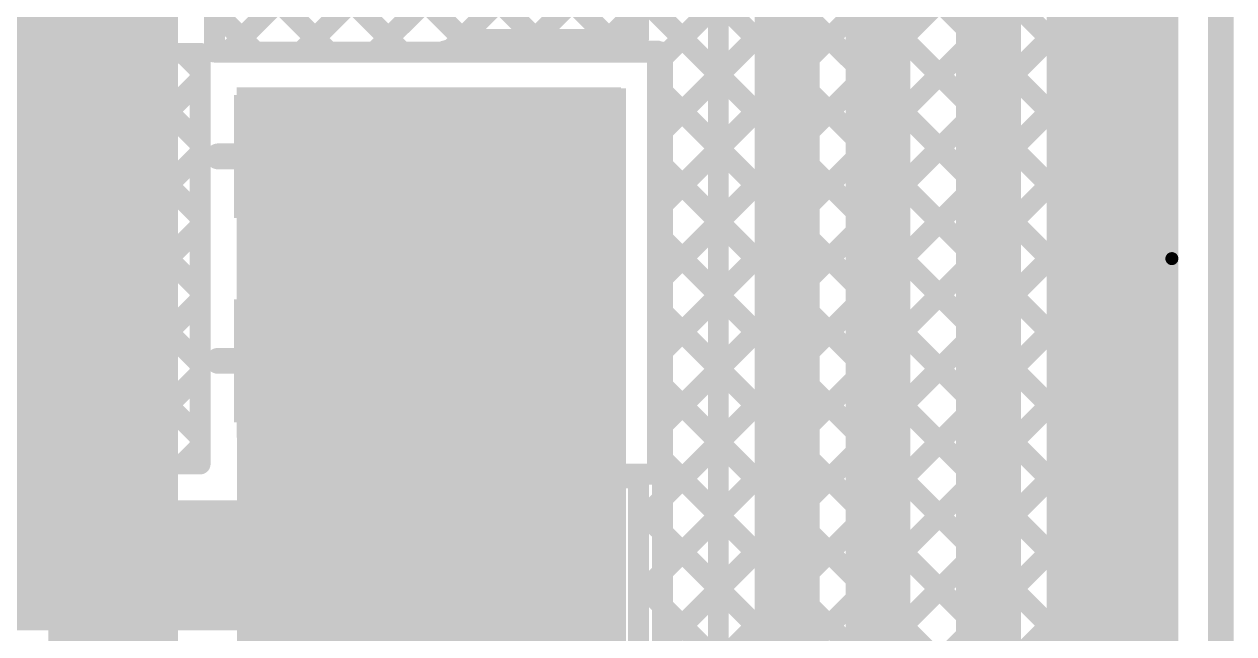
# Model space of a CAD drawing. Header units: millimetres. Extents: x 0.84 to 4.46, y 0.99 to 2.92.
# Drawn here: x 3.9892 to 4.455, y 1.7505 to 1.9853 of the extents above; entities that cross this region are included whole.
import ezdxf

# ---------------------------------------------------------------- set-up
doc = ezdxf.new("R2010")
doc.units = ezdxf.units.MM
doc.header["$MEASUREMENT"] = 0
for name, color, linetype in [('BottomLayer', 5, 'Continuous'), ('Mechanical2', 216, 'Continuous'), ('MultiLayer', 9, 'Continuous'), ('TopLayer', 1, 'Continuous'), ('TopOverlay', 2, 'Continuous'), ('TopPaste', 8, 'Continuous'), ('TopSolder', 216, 'Continuous'), ('ViaHoleLayer', 16, 'Continuous')]:
    doc.layers.add(name, color=color, linetype=linetype)

# ---------------------------------------------------------------- blocks, each defined once
blk = doc.blocks.new('ESP8285_1')
at = {"layer": 'TopOverlay', "const_width": 0.005}
blk.add_lwpolyline([(-0.16154, 1.61823), (-0.16154, -0.055)], dxfattribs=at)
blk = doc.blocks.new('0220164_162121_34')
at = {"layer": 'TopLayer'}
for points in [[(-0.1378, 0.04823), (-0.09843, 0.04823), (-0.1378, 0.18602), (-0.09843, 0.18602)], [(-0.05906, 0.04823), (-0.01969, 0.04823), (-0.05906, 0.18602), (-0.01969, 0.18602)], [(0.01969, 0.04823), (0.05906, 0.04823), (0.01969, 0.18602), (0.05906, 0.18602)]]:
    blk.add_solid(points, dxfattribs=at)
at = {"layer": 'TopOverlay', "const_width": 0.005}
for points in [[(-0.60485, -0.17115), (0, -0.17115)], [(0, -0.17115), (0.60485, -0.17115)]]:
    blk.add_lwpolyline(points, dxfattribs=at)
at = {"layer": 'TopOverlay', "const_width": 0.0025}
blk.add_lwpolyline([(-0.00125, -0.17115, 1), (0.00125, -0.17115, 1)], format="xyb", close=True, dxfattribs=at)
blk.add_lwpolyline([(-0.00125, -0.17115, 1), (0.00125, -0.17115, 1)], format="xyb", close=True, dxfattribs=at)
at = {"layer": 'TopPaste'}
for points in [[(-0.1378, 0.04823), (-0.09843, 0.04823), (-0.1378, 0.18602), (-0.09843, 0.18602)], [(-0.05906, 0.04823), (-0.01969, 0.04823), (-0.05906, 0.18602), (-0.01969, 0.18602)], [(0.01969, 0.04823), (0.05906, 0.04823), (0.01969, 0.18602), (0.05906, 0.18602)]]:
    blk.add_solid(points, dxfattribs=at)
at = {"layer": 'TopSolder'}
for points in [[(-0.1418, 0.04423), (-0.09443, 0.04423), (-0.1418, 0.19002), (-0.09443, 0.19002)], [(-0.06306, 0.04423), (-0.01569, 0.04423), (-0.06306, 0.19002), (-0.01569, 0.19002)], [(0.01569, 0.04423), (0.06305, 0.04423), (0.01569, 0.19002), (0.06305, 0.19002)]]:
    blk.add_solid(points, dxfattribs=at)

msp = doc.modelspace()

# ---------------------------------------------------------------- linework, layer by layer
at = {"layer": 'BottomLayer'}
for points, const_width in [([(4.412, 1.13043), (4.412, 2.66057)], 0.008), ([(3.67331, 2.6058), (4.412, 1.86711)], 0.008), ([(3.70159, 2.6058), (4.412, 1.89539)], 0.008), ([(3.72987, 2.6058), (4.412, 1.92368)], 0.008), ([(3.75816, 2.6058), (4.412, 1.95196)], 0.008), ([(3.78644, 2.6058), (4.412, 1.98025)], 0.008), ([(4.06757, 1.97453), (4.412, 2.31896)], 0.008), ([(4.09585, 1.97453), (4.412, 2.29068)], 0.008), ([(4.12413, 1.97453), (4.412, 2.26239)], 0.008), ([(4.15242, 1.97453), (4.412, 2.23411)], 0.008), ([(4.1807, 1.97453), (4.412, 2.20582)], 0.008), ([(4.0235, 1.6205), (4.0235, 2.17032)], 0.05), ([(4.06637, 2.18445), (4.412, 1.83882)], 0.008), ([(4.20899, 1.97453), (4.412, 2.17754)], 0.008), ([(4.0661, 2.15644), (4.412, 1.81054)], 0.008), ([(4.0625, 1.97453), (4.0625, 2.14837)], 0.008), ([(4.235, 1.97226), (4.412, 2.14926)], 0.008), ([(4.0625, 2.13176), (4.21973, 1.97453)], 0.008), ([(4.235, 1.94397), (4.412, 2.12097)], 0.008), ([(4.0625, 2.10348), (4.19145, 1.97453)], 0.008), ([(4.235, 1.91569), (4.412, 2.09269)], 0.008), ([(4.0625, 2.07519), (4.16316, 1.97453)], 0.008), ([(4.235, 1.8874), (4.412, 2.0644)], 0.008), ([(4.0625, 2.04691), (4.13488, 1.97453)], 0.008), ([(4.235, 1.85912), (4.412, 2.03612)], 0.008), ([(4.0625, 2.01862), (4.10659, 1.97453)], 0.008), ([(4.235, 1.83083), (4.412, 2.00783)], 0.008), ([(4.0625, 1.99034), (4.07831, 1.97453)], 0.008), ([(4.235, 1.80255), (4.412, 1.97955)], 0.008), ([(4.0625, 1.97453), (4.235, 1.97453)], 0.008), ([(4.235, 1.191), (4.235, 1.97453)], 0.008), ([(4.235, 1.95926), (4.412, 1.78226)], 0.008), ([(4.235, 1.77427), (4.412, 1.95127)], 0.008), ([(4.235, 1.93097), (4.412, 1.75397)], 0.008), ([(4.235, 1.74598), (4.412, 1.92298)], 0.008), ([(4.235, 1.90269), (4.412, 1.72569)], 0.008), ([(4.235, 1.7177), (4.412, 1.8947)], 0.008), ([(4.235, 1.8744), (4.412, 1.6974)], 0.008), ([(4.235, 1.68941), (4.412, 1.86641)], 0.008), ([(4.235, 1.84612), (4.412, 1.66912)], 0.008), ([(4.235, 1.66113), (4.412, 1.83813)], 0.008), ([(4.235, 1.81783), (4.412, 1.64083)], 0.008), ([(4.235, 1.63284), (4.412, 1.80984)], 0.008), ([(4.235, 1.78955), (4.412, 1.61255)], 0.008), ([(4.235, 1.60456), (4.412, 1.78156)], 0.008), ([(4.235, 1.76127), (4.412, 1.58427)], 0.008), ([(4.235, 1.57628), (4.412, 1.75328)], 0.008)]:
    msp.add_lwpolyline(points, dxfattribs=dict(at, const_width=const_width))
for points, const_width in [([(4.41, 1.98025, 1), (4.414, 1.98025, 1)], 0.004), ([(4.41, 1.97955, 1), (4.414, 1.97955, 1)], 0.004), ([(4.0605, 1.97453, 1), (4.0645, 1.97453, 1)], 0.004), ([(4.0605, 1.97453, 1), (4.0645, 1.97453, 1)], 0.004), ([(4.06557, 1.97453, 1), (4.06956, 1.97453, 1)], 0.004), ([(4.07631, 1.97453, 1), (4.08031, 1.97453, 1)], 0.004), ([(4.09385, 1.97453, 1), (4.09785, 1.97453, 1)], 0.004), ([(4.10459, 1.97453, 1), (4.10859, 1.97453, 1)], 0.004), ([(4.12213, 1.97453, 1), (4.12613, 1.97453, 1)], 0.004), ([(4.13288, 1.97453, 1), (4.13688, 1.97453, 1)], 0.004), ([(4.15042, 1.97453, 1), (4.15442, 1.97453, 1)], 0.004), ([(4.16116, 1.97453, 1), (4.16516, 1.97453, 1)], 0.004), ([(4.1787, 1.97453, 1), (4.1827, 1.97453, 1)], 0.004), ([(4.18945, 1.97453, 1), (4.19345, 1.97453, 1)], 0.004), ([(4.20699, 1.97453, 1), (4.21099, 1.97453, 1)], 0.004), ([(4.21773, 1.97453, 1), (4.22173, 1.97453, 1)], 0.004), ([(4.233, 1.97453, 1), (4.237, 1.97453, 1)], 0.004), ([(4.233, 1.97453, 1), (4.237, 1.97453, 1)], 0.004), ([(4.233, 1.97226, 1), (4.237, 1.97226, 1)], 0.004), ([(4.233, 1.95926, 1), (4.237, 1.95926, 1)], 0.004), ([(4.41, 1.95196, 1), (4.414, 1.95196, 1)], 0.004), ([(4.41, 1.95127, 1), (4.414, 1.95127, 1)], 0.004), ([(4.233, 1.94397, 1), (4.237, 1.94397, 1)], 0.004), ([(4.233, 1.93097, 1), (4.237, 1.93097, 1)], 0.004), ([(4.41, 1.92368, 1), (4.414, 1.92368, 1)], 0.004), ([(4.41, 1.92298, 1), (4.414, 1.92298, 1)], 0.004), ([(4.233, 1.91569, 1), (4.237, 1.91569, 1)], 0.004), ([(4.08409, 1.896, 1), (4.09591, 1.896, 1)], 0.01181), ([(4.11909, 1.896, 1), (4.13091, 1.896, 1)], 0.01181), ([(4.15409, 1.896, 1), (4.16591, 1.896, 1)], 0.01181), ([(4.18909, 1.896, 1), (4.20091, 1.896, 1)], 0.01181), ([(4.233, 1.90269, 1), (4.237, 1.90269, 1)], 0.004), ([(4.41, 1.89539, 1), (4.414, 1.89539, 1)], 0.004), ([(4.41, 1.8947, 1), (4.414, 1.8947, 1)], 0.004), ([(4.233, 1.8874, 1), (4.237, 1.8874, 1)], 0.004), ([(4.233, 1.8744, 1), (4.237, 1.8744, 1)], 0.004), ([(4.41, 1.86711, 1), (4.414, 1.86711, 1)], 0.004), ([(4.41, 1.86641, 1), (4.414, 1.86641, 1)], 0.004), ([(4.233, 1.85912, 1), (4.237, 1.85912, 1)], 0.004), ([(4.233, 1.84612, 1), (4.237, 1.84612, 1)], 0.004), ([(4.41, 1.83882, 1), (4.414, 1.83882, 1)], 0.004), ([(4.41, 1.83813, 1), (4.414, 1.83813, 1)], 0.004), ([(4.233, 1.83083, 1), (4.237, 1.83083, 1)], 0.004), ([(4.233, 1.81783, 1), (4.237, 1.81783, 1)], 0.004), ([(4.41, 1.81054, 1), (4.414, 1.81054, 1)], 0.004), ([(4.41, 1.80984, 1), (4.414, 1.80984, 1)], 0.004), ([(4.233, 1.80255, 1), (4.237, 1.80255, 1)], 0.004), ([(4.233, 1.78955, 1), (4.237, 1.78955, 1)], 0.004), ([(4.41, 1.78226, 1), (4.414, 1.78226, 1)], 0.004), ([(4.41, 1.78156, 1), (4.414, 1.78156, 1)], 0.004), ([(4.233, 1.77427, 1), (4.237, 1.77427, 1)], 0.004), ([(4.233, 1.76127, 1), (4.237, 1.76127, 1)], 0.004), ([(4.41, 1.75397, 1), (4.414, 1.75397, 1)], 0.004), ([(4.41, 1.75328, 1), (4.414, 1.75328, 1)], 0.004)]:
    msp.add_lwpolyline(points, format="xyb", close=True, dxfattribs=dict(at, const_width=const_width))
msp.add_solid([(4.07119, 1.036), (4.221, 1.036), (4.07119, 1.96053), (4.221, 1.96053)], dxfattribs=at)
at = {"layer": 'Mechanical2', "const_width": 0.01}
msp.add_lwpolyline([(4.45, 2.795), (4.45, 0.995)], dxfattribs=at)
at = {"layer": 'MultiLayer', "const_width": 0.01181}
for points in [[(4.08409, 1.896, 1), (4.09591, 1.896, 1)], [(4.11909, 1.896, 1), (4.13091, 1.896, 1)], [(4.15409, 1.896, 1), (4.16591, 1.896, 1)], [(4.18909, 1.896, 1), (4.20091, 1.896, 1)]]:
    msp.add_lwpolyline(points, format="xyb", close=True, dxfattribs=at)
at = {"layer": 'TopLayer'}
for points, const_width in [([(4.408, 1.396), (4.408, 2.375)], 0.05), ([(4.3605, 1.4775), (4.3605, 2.3215)], 0.025), ([(4.318, 1.546), (4.318, 2.249)], 0.025), ([(4.283, 1.596), (4.283, 2.193)], 0.025), ([(4.2565, 1.60698), (4.2565, 2.18202)], 0.008), ([(4.22577, 1.97943), (4.22577, 2.0468)], 0.008), ([(3.978, 1.96682), (4.02429, 2.01311)], 0.05), ([(4.22577, 1.99677), (4.2565, 1.96604)], 0.008), ([(4.233, 1.97026), (4.2565, 1.99376)], 0.008), ([(3.978, 1.826), (3.978, 1.96682)], 0.05), ([(4.15974, 1.97795), (4.16269, 1.975)], 0.008), ([(4.16253, 1.97943), (4.22577, 1.97943)], 0.008), ([(4.18118, 1.975), (4.1856, 1.97943)], 0.008), ([(4.18655, 1.97943), (4.19097, 1.975)], 0.008), ([(4.20946, 1.975), (4.21388, 1.97943)], 0.008), ([(4.21483, 1.97943), (4.21926, 1.975)], 0.008), ([(4.017, 1.95067), (4.04044, 1.97411)], 0.008), ([(4.04044, 1.97411), (4.057, 1.97411)], 0.008), ([(4.05044, 1.97411), (4.057, 1.96755)], 0.008), ([(4.057, 1.81589), (4.057, 1.97411)], 0.008), ([(4.15116, 1.975), (4.233, 1.975)], 0.008), ([(4.233, 1.812), (4.233, 1.975)], 0.008), ([(4.017, 1.92396), (4.057, 1.96396)], 0.008), ([(4.0313, 1.96497), (4.057, 1.93927)], 0.008), ([(4.233, 1.94197), (4.2565, 1.96547)], 0.008), ([(4.233, 1.96126), (4.2565, 1.93776)], 0.008), ([(4.017, 1.84215), (4.017, 1.95067)], 0.008), ([(4.01716, 1.95083), (4.057, 1.91098)], 0.008), ([(4.017, 1.89568), (4.057, 1.93568)], 0.008), ([(4.06398, 1.93437), (4.14287, 1.93437)], 0.01), ([(4.233, 1.91369), (4.2565, 1.93719)], 0.008), ([(4.233, 1.93297), (4.2565, 1.90947)], 0.008), ([(4.017, 1.9227), (4.057, 1.8827)], 0.008), ([(4.017, 1.86739), (4.057, 1.90739)], 0.008), ([(4.233, 1.8854), (4.2565, 1.9089)], 0.008), ([(4.233, 1.90469), (4.2565, 1.88119)], 0.008), ([(4.017, 1.89441), (4.057, 1.85441)], 0.008), ([(4.01852, 1.84063), (4.057, 1.87911)], 0.008), ([(4.233, 1.85712), (4.2565, 1.88062)], 0.008), ([(4.233, 1.8764), (4.2565, 1.8529)], 0.008), ([(4.017, 1.86613), (4.057, 1.82613)], 0.008), ([(4.06398, 1.85563), (4.14287, 1.85563)], 0.01), ([(4.03266, 1.82649), (4.057, 1.85082)], 0.008), ([(4.233, 1.82883), (4.2565, 1.85233)], 0.008), ([(3.978, 1.826), (4.02711, 1.77689)], 0.05), ([(4.233, 1.84812), (4.2565, 1.82462)], 0.008), ([(4.017, 1.84215), (4.04326, 1.81589)], 0.008), ([(4.05035, 1.81589), (4.057, 1.82254)], 0.008), ([(4.22577, 1.79332), (4.2565, 1.82405)], 0.008), ([(4.233, 1.81983), (4.2565, 1.79633)], 0.008), ([(4.04326, 1.81589), (4.057, 1.81589)], 0.008), ([(4.15985, 1.812), (4.233, 1.812)], 0.008), ([(4.16253, 1.81057), (4.22577, 1.81057)], 0.008), ([(4.22577, 1.7432), (4.22577, 1.81057)], 0.008), ([(4.22577, 1.79878), (4.2565, 1.76805)], 0.008), ([(3.82089, 1.77689), (4.02711, 1.77689)], 0.05), ([(4.02711, 1.77689), (4.14287, 1.77689)], 0.05), ([(4.22577, 1.76504), (4.2565, 1.79577)], 0.008), ([(4.22085, 1.73183), (4.2565, 1.76748)], 0.008), ([(4.22577, 1.77049), (4.2565, 1.73977)], 0.008)]:
    msp.add_lwpolyline(points, dxfattribs=dict(at, const_width=const_width))
for points, const_width in [([(3.9655, 1.96682, 1), (3.9905, 1.96682, 1)], 0.025), ([(3.9655, 1.96682, 1), (3.9905, 1.96682, 1)], 0.025), ([(4.15774, 1.97795, 1), (4.16174, 1.97795, 1)], 0.004), ([(4.16053, 1.97943, 1), (4.16453, 1.97943, 1)], 0.004), ([(4.16053, 1.97943, 1), (4.16453, 1.97943, 1)], 0.004), ([(4.1836, 1.97943, 1), (4.1876, 1.97943, 1)], 0.004), ([(4.18455, 1.97943, 1), (4.18855, 1.97943, 1)], 0.004), ([(4.21188, 1.97943, 1), (4.21588, 1.97943, 1)], 0.004), ([(4.21283, 1.97943, 1), (4.21683, 1.97943, 1)], 0.004), ([(4.22377, 1.97943, 1), (4.22777, 1.97943, 1)], 0.004), ([(4.22377, 1.97943, 1), (4.22777, 1.97943, 1)], 0.004), ([(4.03844, 1.97411, 1), (4.04244, 1.97411, 1)], 0.004), ([(4.03844, 1.97411, 1), (4.04244, 1.97411, 1)], 0.004), ([(4.04844, 1.97411, 1), (4.05244, 1.97411, 1)], 0.004), ([(4.055, 1.97411, 1), (4.059, 1.97411, 1)], 0.004), ([(4.055, 1.97411, 1), (4.059, 1.97411, 1)], 0.004), ([(4.14916, 1.975, 1), (4.15316, 1.975, 1)], 0.004), ([(4.14916, 1.975, 1), (4.15316, 1.975, 1)], 0.004), ([(4.16069, 1.975, 1), (4.16469, 1.975, 1)], 0.004), ([(4.17918, 1.975, 1), (4.18318, 1.975, 1)], 0.004), ([(4.18897, 1.975, 1), (4.19297, 1.975, 1)], 0.004), ([(4.20746, 1.975, 1), (4.21146, 1.975, 1)], 0.004), ([(4.21726, 1.975, 1), (4.22126, 1.975, 1)], 0.004), ([(4.231, 1.975, 1), (4.235, 1.975, 1)], 0.004), ([(4.231, 1.975, 1), (4.235, 1.975, 1)], 0.004), ([(4.055, 1.96755, 1), (4.059, 1.96755, 1)], 0.004), ([(4.231, 1.97026, 1), (4.235, 1.97026, 1)], 0.004), ([(4.0293, 1.96497, 1), (4.0333, 1.96497, 1)], 0.004), ([(4.055, 1.96396, 1), (4.059, 1.96396, 1)], 0.004), ([(4.2545, 1.96604, 1), (4.2585, 1.96604, 1)], 0.004), ([(4.2545, 1.96547, 1), (4.2585, 1.96547, 1)], 0.004), ([(4.231, 1.96126, 1), (4.235, 1.96126, 1)], 0.004), ([(4.015, 1.95067, 1), (4.019, 1.95067, 1)], 0.004), ([(4.015, 1.95067, 1), (4.019, 1.95067, 1)], 0.004), ([(4.01516, 1.95083, 1), (4.01916, 1.95083, 1)], 0.004), ([(4.055, 1.93927, 1), (4.059, 1.93927, 1)], 0.004), ([(4.231, 1.94197, 1), (4.235, 1.94197, 1)], 0.004), ([(4.055, 1.93568, 1), (4.059, 1.93568, 1)], 0.004), ([(4.06148, 1.93437, 1), (4.06648, 1.93437, 1)], 0.005), ([(4.14037, 1.93437, 1), (4.14537, 1.93437, 1)], 0.005), ([(4.2545, 1.93776, 1), (4.2585, 1.93776, 1)], 0.004), ([(4.2545, 1.93719, 1), (4.2585, 1.93719, 1)], 0.004), ([(4.231, 1.93297, 1), (4.235, 1.93297, 1)], 0.004), ([(4.015, 1.92396, 1), (4.019, 1.92396, 1)], 0.004), ([(4.015, 1.9227, 1), (4.019, 1.9227, 1)], 0.004), ([(4.055, 1.91098, 1), (4.059, 1.91098, 1)], 0.004), ([(4.231, 1.91369, 1), (4.235, 1.91369, 1)], 0.004), ([(4.055, 1.90739, 1), (4.059, 1.90739, 1)], 0.004), ([(4.2545, 1.90947, 1), (4.2585, 1.90947, 1)], 0.004), ([(4.2545, 1.9089, 1), (4.2585, 1.9089, 1)], 0.004), ([(4.08409, 1.896, 1), (4.09591, 1.896, 1)], 0.01181), ([(4.11909, 1.896, 1), (4.13091, 1.896, 1)], 0.01181), ([(4.15409, 1.896, 1), (4.16591, 1.896, 1)], 0.01181), ([(4.18909, 1.896, 1), (4.20091, 1.896, 1)], 0.01181), ([(4.231, 1.90469, 1), (4.235, 1.90469, 1)], 0.004), ([(4.015, 1.89568, 1), (4.019, 1.89568, 1)], 0.004), ([(4.015, 1.89441, 1), (4.019, 1.89441, 1)], 0.004), ([(4.055, 1.8827, 1), (4.059, 1.8827, 1)], 0.004), ([(4.231, 1.8854, 1), (4.235, 1.8854, 1)], 0.004), ([(4.055, 1.87911, 1), (4.059, 1.87911, 1)], 0.004), ([(4.2545, 1.88119, 1), (4.2585, 1.88119, 1)], 0.004), ([(4.2545, 1.88062, 1), (4.2585, 1.88062, 1)], 0.004), ([(4.231, 1.8764, 1), (4.235, 1.8764, 1)], 0.004), ([(4.015, 1.86739, 1), (4.019, 1.86739, 1)], 0.004), ([(4.015, 1.86613, 1), (4.019, 1.86613, 1)], 0.004), ([(4.055, 1.85441, 1), (4.059, 1.85441, 1)], 0.004), ([(4.06148, 1.85563, 1), (4.06648, 1.85563, 1)], 0.005), ([(4.14037, 1.85563, 1), (4.14537, 1.85563, 1)], 0.005), ([(4.231, 1.85712, 1), (4.235, 1.85712, 1)], 0.004), ([(4.055, 1.85082, 1), (4.059, 1.85082, 1)], 0.004), ([(4.2545, 1.8529, 1), (4.2585, 1.8529, 1)], 0.004), ([(4.2545, 1.85233, 1), (4.2585, 1.85233, 1)], 0.004), ([(3.9655, 1.826, 1), (3.9905, 1.826, 1)], 0.025), ([(3.9655, 1.826, 1), (3.9905, 1.826, 1)], 0.025), ([(4.231, 1.84812, 1), (4.235, 1.84812, 1)], 0.004), ([(4.015, 1.84215, 1), (4.019, 1.84215, 1)], 0.004), ([(4.015, 1.84215, 1), (4.019, 1.84215, 1)], 0.004), ([(4.01652, 1.84063, 1), (4.02052, 1.84063, 1)], 0.004), ([(4.03066, 1.82649, 1), (4.03466, 1.82649, 1)], 0.004), ([(4.231, 1.82883, 1), (4.235, 1.82883, 1)], 0.004), ([(4.055, 1.82613, 1), (4.059, 1.82613, 1)], 0.004), ([(4.055, 1.82254, 1), (4.059, 1.82254, 1)], 0.004), ([(4.2545, 1.82462, 1), (4.2585, 1.82462, 1)], 0.004), ([(4.2545, 1.82405, 1), (4.2585, 1.82405, 1)], 0.004), ([(4.231, 1.81983, 1), (4.235, 1.81983, 1)], 0.004), ([(4.04126, 1.81589, 1), (4.04526, 1.81589, 1)], 0.004), ([(4.04126, 1.81589, 1), (4.04526, 1.81589, 1)], 0.004), ([(4.04835, 1.81589, 1), (4.05235, 1.81589, 1)], 0.004), ([(4.055, 1.81589, 1), (4.059, 1.81589, 1)], 0.004), ([(4.055, 1.81589, 1), (4.059, 1.81589, 1)], 0.004), ([(4.15785, 1.812, 1), (4.16185, 1.812, 1)], 0.004), ([(4.15785, 1.812, 1), (4.16185, 1.812, 1)], 0.004), ([(4.16053, 1.81057, 1), (4.16453, 1.81057, 1)], 0.004), ([(4.16053, 1.81057, 1), (4.16453, 1.81057, 1)], 0.004), ([(4.22377, 1.81057, 1), (4.22777, 1.81057, 1)], 0.004), ([(4.22377, 1.81057, 1), (4.22777, 1.81057, 1)], 0.004), ([(4.231, 1.812, 1), (4.235, 1.812, 1)], 0.004), ([(4.231, 1.812, 1), (4.235, 1.812, 1)], 0.004), ([(4.22377, 1.79878, 1), (4.22777, 1.79878, 1)], 0.004), ([(4.01461, 1.77689, 1), (4.03961, 1.77689, 1)], 0.025), ([(4.01461, 1.77689, 1), (4.03961, 1.77689, 1)], 0.025), ([(4.01461, 1.77689, 1), (4.03961, 1.77689, 1)], 0.025), ([(4.13037, 1.77689, 1), (4.15537, 1.77689, 1)], 0.025), ([(4.2545, 1.79633, 1), (4.2585, 1.79633, 1)], 0.004), ([(4.2545, 1.79577, 1), (4.2585, 1.79577, 1)], 0.004), ([(4.22377, 1.79332, 1), (4.22777, 1.79332, 1)], 0.004), ([(4.22377, 1.77049, 1), (4.22777, 1.77049, 1)], 0.004), ([(4.2545, 1.76805, 1), (4.2585, 1.76805, 1)], 0.004), ([(4.2545, 1.76748, 1), (4.2585, 1.76748, 1)], 0.004), ([(4.22377, 1.76504, 1), (4.22777, 1.76504, 1)], 0.004)]:
    msp.add_lwpolyline(points, format="xyb", close=True, dxfattribs=dict(at, const_width=const_width))
at = {"layer": 'TopLayer', "const_width": 0.008}
for points in [[(4.16253, 1.97943, -0.078704), (4.15116, 1.975)], [(4.15985, 1.812, -0.019443), (4.16253, 1.81057)]]:
    msp.add_lwpolyline(points, format="xyb", dxfattribs=at)
at = {"layer": 'TopLayer'}
msp.add_solid([(4.071, 1.826), (4.219, 1.826), (4.071, 1.961), (4.219, 1.961)], dxfattribs=at)
at = {"layer": 'ViaHoleLayer', "const_width": 0.00591}
for points in [[(4.08705, 1.896, 1), (4.09295, 1.896, 1)], [(4.12205, 1.896, 1), (4.12795, 1.896, 1)], [(4.15705, 1.896, 1), (4.16295, 1.896, 1)], [(4.19205, 1.896, 1), (4.19795, 1.896, 1)]]:
    msp.add_lwpolyline(points, format="xyb", close=True, dxfattribs=at)

# ---------------------------------------------------------------- block references
for name, p, rotation in [('ESP8285_1', (3.85721, 2.65917), 180), ('0220164_162121_34', (4.26, 1.895), 90)]:
    msp.add_blockref(name, p, dxfattribs=dict(rotation=rotation))

doc.saveas('drawing.dxf')
